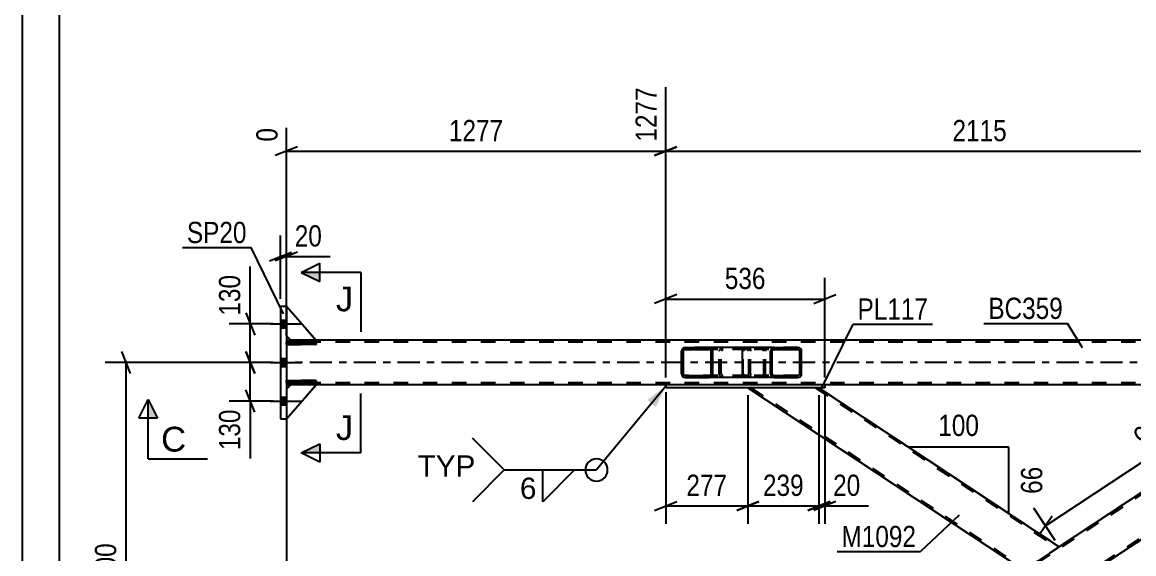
# Model space of a CAD drawing. Header units: millimetres. Extents: x -836 to 353, y -855 to -14.
# Drawn here: x -836.4 to -686.6, y -507.1 to -435.5 of the extents above; entities that cross this region are included whole.
import ezdxf

# ---------------------------------------------------------------- set-up
doc = ezdxf.new("R2010")
doc.units = ezdxf.units.MM
doc.linetypes.add('DXK_LINE_DOT2', pattern=[3.9198, 1.9599, -1.9599])
doc.linetypes.add('DXK_LINE_DOT3', pattern=[5.9187, 2.979, -0.9799, 0.9799, -0.9799])
doc.styles.add('Arial', font='ARIAL.TTF', dxfattribs={"height": 0.2})
doc.styles.add('Arial Narrow', font='ARIALN.TTF', dxfattribs={"height": 0.2})

# ---------------------------------------------------------------- blocks, each defined once
blk = doc.blocks.new('Unknown-570393895-1132')
at = {"color": 5, "linetype": 'Continuous'}
for p, q in [((-836.38, -14.33), (-836.38, -855.33)), ((-831.38, -19.33), (-831.38, -850.33))]:
    blk.add_line(p, q, dxfattribs=at)
blk = doc.blocks.new('Part-570393895-8404 - 8355')
at = {"linetype": 'Continuous'}
h = blk.add_hatch(dxfattribs=at)
h.set_pattern_fill('', scale=0.7, style=0, pattern_type=0)
h.set_pattern_definition([(45, (-747.5208, -483.008), (-1.57154, 1.57154), [])])
h.paths.add_polyline_path([(-747.56, -482.82), (-747.52, -483.01), (-747.41, -483.16), (-747.25, -483.27), (-747.05, -483.3), (-743.84, -483.3), (-743.64, -483.27), (-743.48, -483.16), (-743.37, -483.01), (-743.33, -482.82), (-743.33, -479.78), (-743.37, -479.6), (-743.48, -479.44), (-743.64, -479.34), (-743.84, -479.3), (-747.05, -479.3), (-747.25, -479.34), (-747.41, -479.44), (-747.52, -479.6), (-747.56, -479.78)])
h.paths.add_polyline_path([(-747.29, -479.69), (-747.23, -479.61), (-747.15, -479.56), (-747.05, -479.54), (-743.84, -479.54), (-743.74, -479.56), (-743.66, -479.61), (-743.6, -479.69), (-743.58, -479.78), (-743.58, -482.82), (-743.6, -482.92), (-743.66, -482.99), (-743.74, -483.05), (-743.84, -483.06), (-747.05, -483.06), (-747.15, -483.05), (-747.23, -482.99), (-747.29, -482.92), (-747.31, -482.82), (-747.31, -479.78)])
at = {"color": 2, "linetype": 'Continuous'}
for p, q in [((-747.52, -479.6), (-747.56, -479.78)), ((-747.56, -482.82), (-747.56, -479.78)), ((-747.31, -479.78), (-747.29, -479.69)), ((-747.31, -482.82), (-747.31, -479.78)), ((-747.29, -479.69), (-747.23, -479.61)), ((-747.05, -479.3), (-747.25, -479.34)), ((-747.23, -479.61), (-747.15, -479.56)), ((-747.15, -479.56), (-747.05, -479.54)), ((-747.05, -479.3), (-743.84, -479.3)), ((-747.05, -479.54), (-743.84, -479.54)), ((-739.1, -479.3), (-743.84, -479.3)), ((-743.64, -479.34), (-743.84, -479.3)), ((-743.84, -479.54), (-743.74, -479.56)), ((-743.74, -479.56), (-743.66, -479.61)), ((-743.66, -479.61), (-743.6, -479.69)), ((-743.6, -479.69), (-743.58, -479.78)), ((-743.58, -482.82), (-743.58, -479.78)), ((-743.33, -479.78), (-743.37, -479.6)), ((-743.33, -482.82), (-743.33, -479.78)), ((-747.56, -482.82), (-747.52, -483.01)), ((-747.29, -482.92), (-747.31, -482.82)), ((-747.23, -482.99), (-747.29, -482.92)), ((-747.25, -483.27), (-747.05, -483.3)), ((-747.15, -483.05), (-747.23, -482.99)), ((-747.05, -483.06), (-747.15, -483.05)), ((-747.05, -483.06), (-743.84, -483.06)), ((-747.05, -483.3), (-743.84, -483.3)), ((-743.74, -483.05), (-743.84, -483.06)), ((-743.84, -483.3), (-743.64, -483.27)), ((-739.1, -483.3), (-743.84, -483.3)), ((-743.66, -482.99), (-743.74, -483.05)), ((-743.6, -482.92), (-743.66, -482.99)), ((-743.58, -482.82), (-743.6, -482.92)), ((-743.37, -483.01), (-743.33, -482.82))]:
    blk.add_line(p, q, dxfattribs=at)
at = {"color": 7, "linetype": 'DXK_LINE_DOT2'}
for p, q in [((-743.84, -479.3), (-747.05, -479.3)), ((-738.74, -479.54), (-747.05, -479.54)), ((-742.47, -479.78), (-742.43, -479.6)), ((-742.47, -482.82), (-742.47, -479.78)), ((-742.19, -479.69), (-742.21, -479.78)), ((-742.21, -482.82), (-742.21, -479.78)), ((-742.14, -479.61), (-742.19, -479.69)), ((-742.15, -479.34), (-741.96, -479.3)), ((-742.14, -479.61), (-742.12, -479.6)), ((-742.12, -479.6), (-742.06, -479.56)), ((-742.06, -479.56), (-741.96, -479.54)), ((-738.74, -479.3), (-739.1, -479.3)), ((-738.74, -479.3), (-738.55, -479.34)), ((-738.65, -479.56), (-738.74, -479.54)), ((-738.56, -479.61), (-738.65, -479.56)), ((-738.51, -479.69), (-738.56, -479.61)), ((-738.49, -479.78), (-738.51, -479.69)), ((-738.49, -482.82), (-738.49, -479.78)), ((-738.27, -479.6), (-738.24, -479.78)), ((-738.24, -482.82), (-738.24, -479.78)), ((-738.74, -483.06), (-747.05, -483.06)), ((-743.84, -483.3), (-747.05, -483.3)), ((-742.43, -483.01), (-742.47, -482.82)), ((-742.21, -482.82), (-742.19, -482.92)), ((-742.19, -482.92), (-742.14, -482.99)), ((-741.96, -483.3), (-742.15, -483.27)), ((-742.14, -482.99), (-742.06, -483.05)), ((-742.06, -483.05), (-741.96, -483.06)), ((-738.74, -483.3), (-739.1, -483.3)), ((-738.74, -483.06), (-738.65, -483.05)), ((-738.55, -483.27), (-738.74, -483.3)), ((-738.65, -483.05), (-738.56, -482.99)), ((-738.56, -482.99), (-738.51, -482.92)), ((-738.51, -482.92), (-738.49, -482.82)), ((-738.24, -482.82), (-738.27, -483.01))]:
    blk.add_line(p, q, dxfattribs=at)
at = {"color": 2, "linetype": 'Continuous'}
for centre, start, end in [((-747.07, -479.8), 110.9282, 155.8647), ((-743.82, -479.8), 24.1353, 69.0718), ((-747.07, -482.81), 204.1353, 249.0718), ((-743.82, -482.81), 290.9282, 335.8647)]:
    blk.add_arc(centre, 0.495, start, end, dxfattribs=at)
at = {"color": 7, "linetype": 'DXK_LINE_DOT2'}
for centre, start, end in [((-741.98, -479.8), 110.9282, 155.8647), ((-738.73, -479.8), 24.1353, 69.0718), ((-741.98, -482.81), 204.1353, 249.0718), ((-738.73, -482.81), 290.9282, 335.8647)]:
    blk.add_arc(centre, 0.495, start, end, dxfattribs=at)
blk = doc.blocks.new('Part-570393895-8896 - 8355')
at = {"color": 2, "linetype": 'Continuous'}
for p, q in [((-738.62, -484.7), (-701.45, -509.3)), ((-729.05, -484.7), (-696.67, -506.14)), ((-696.67, -506.14), (-696.7, -506.16)), ((-696.67, -506.14), (-696.67, -506.14)), ((-696.94, -506.32), (-701.18, -509.13)), ((-696.8, -506.22), (-696.94, -506.32)), ((-696.7, -506.16), (-696.8, -506.22)), ((-701.18, -509.13), (-701.42, -509.28)), ((-701.42, -509.28), (-701.45, -509.3)), ((-701.45, -509.3), (-701.45, -509.3))]:
    blk.add_line(p, q, dxfattribs=at)
at = {"color": 7, "linetype": 'DXK_LINE_DOT2'}
for p, q in [((-729.05, -484.7), (-738.62, -484.7)), ((-738.62, -484.7), (-701.45, -509.3)), ((-738.18, -484.7), (-701.23, -509.16)), ((-738.18, -484.7), (-701.23, -509.16)), ((-729.49, -484.7), (-696.89, -506.28)), ((-729.49, -484.7), (-696.89, -506.28)), ((-729.05, -484.7), (-729.05, -484.7)), ((-729.05, -484.7), (-696.67, -506.14)), ((-696.7, -506.16), (-696.67, -506.14)), ((-696.95, -506.32), (-701.23, -509.16)), ((-696.8, -506.22), (-701.22, -509.15)), ((-701.17, -509.12), (-696.89, -506.28)), ((-696.9, -506.29), (-696.95, -506.32)), ((-696.89, -506.28), (-696.9, -506.29)), ((-696.89, -506.28), (-696.89, -506.28)), ((-696.8, -506.22), (-696.7, -506.16)), ((-701.42, -509.28), (-701.22, -509.15)), ((-701.23, -509.16), (-701.22, -509.15)), ((-701.22, -509.15), (-701.17, -509.12)), ((-701.45, -509.3), (-701.42, -509.28)), ((-701.23, -509.16), (-701.23, -509.16))]:
    blk.add_line(p, q, dxfattribs=at)
blk = doc.blocks.new('Part-570393895-8465 - 8355')
at = {"color": 7, "linetype": 'DXK_LINE_DOT2'}
for p, q in [((-664.29, -484.7), (-739.16, -534.26)), ((-738.73, -534.26), (-663.85, -484.7)), ((-738.73, -534.26), (-663.85, -484.7)), ((-656.84, -484.7), (-664.29, -484.7)), ((-656.84, -484.7), (-656.84, -485.75)), ((-656.84, -484.7), (-656.84, -485.74)), ((-656.84, -484.7), (-656.84, -485.64)), ((-730.03, -534.26), (-656.84, -485.82)), ((-730.03, -534.26), (-656.84, -485.82)), ((-729.6, -534.26), (-656.84, -486.11)), ((-656.84, -485.74), (-656.84, -485.64)), ((-656.84, -485.74), (-656.84, -485.8)), ((-656.84, -485.8), (-656.84, -485.74)), ((-656.84, -485.94), (-656.84, -485.75)), ((-656.84, -485.8), (-656.84, -485.82)), ((-656.84, -485.82), (-656.84, -485.8)), ((-656.84, -485.82), (-656.84, -485.82)), ((-656.84, -486.06), (-656.84, -485.94)), ((-656.84, -486.06), (-656.84, -486.04)), ((-656.84, -486.11), (-656.84, -486.06)), ((-656.84, -486.06), (-656.84, -486.11)), ((-656.84, -486.11), (-656.84, -486.11)), ((-696.67, -506.14), (-701.45, -509.3)), ((-691.89, -509.3), (-696.67, -512.47)), ((-739.16, -534.26), (-739.16, -534.26)), ((-739.16, -534.26), (-729.6, -534.26))]:
    blk.add_line(p, q, dxfattribs=at)
at = {"color": 2, "linetype": 'Continuous'}
for p, q in [((-664.28, -484.7), (-696.67, -506.14)), ((-656.84, -484.7), (-656.84, -485.75)), ((-656.84, -486.11), (-691.89, -509.3)), ((-656.84, -485.94), (-656.84, -485.75)), ((-656.84, -486.04), (-656.84, -485.94)), ((-701.45, -509.3), (-739.16, -534.26)), ((-696.67, -512.47), (-729.6, -534.26))]:
    blk.add_line(p, q, dxfattribs=at)
blk = doc.blocks.new('Bolt-570393895-8553 - 8355')
at = {"linetype": 'Continuous'}
for points in [[(-801.58, -475.58), (-801.58, -476.62), (-800.78, -476.62), (-800.78, -475.58)], [(-801.58, -475.58), (-801.58, -476.62), (-800.78, -476.62), (-800.78, -475.58)], [(-801.58, -475.58), (-801.58, -476.62), (-800.78, -476.62), (-800.78, -475.58)], [(-801.58, -480.78), (-801.58, -481.82), (-800.78, -481.82), (-800.78, -480.78)], [(-801.58, -480.78), (-801.58, -481.82), (-800.78, -481.82), (-800.78, -480.78)], [(-801.58, -485.98), (-801.58, -487.02), (-800.78, -487.02), (-800.78, -485.98)], [(-801.58, -485.98), (-801.58, -487.02), (-800.78, -487.02), (-800.78, -485.98)], [(-801.58, -485.98), (-801.58, -487.02), (-800.78, -487.02), (-800.78, -485.98)]]:
    blk.add_hatch(color=1, dxfattribs=at).paths.add_polyline_path(points)
at = {"color": 1, "linetype": 'Continuous'}
for p, q in [((-802.98, -476.1), (-798.78, -476.1)), ((-802.98, -476.1), (-798.78, -476.1)), ((-802.98, -476.1), (-798.78, -476.1)), ((-801.58, -475.58), (-800.78, -475.58)), ((-801.58, -475.58), (-800.78, -475.58)), ((-801.58, -475.58), (-800.78, -475.58)), ((-801.58, -476.62), (-800.78, -476.62)), ((-801.58, -476.62), (-800.78, -476.62)), ((-801.58, -476.62), (-800.78, -476.62)), ((-802.98, -481.3), (-798.78, -481.3)), ((-802.98, -481.3), (-798.78, -481.3)), ((-801.58, -480.78), (-800.78, -480.78)), ((-801.58, -480.78), (-800.78, -480.78)), ((-801.58, -481.82), (-800.78, -481.82)), ((-801.58, -481.82), (-800.78, -481.82)), ((-802.98, -486.5), (-798.78, -486.5)), ((-802.98, -486.5), (-798.78, -486.5)), ((-802.98, -486.5), (-798.78, -486.5)), ((-801.58, -485.98), (-800.78, -485.98)), ((-801.58, -485.98), (-800.78, -485.98)), ((-801.58, -485.98), (-800.78, -485.98)), ((-801.58, -487.02), (-800.78, -487.02)), ((-801.58, -487.02), (-800.78, -487.02)), ((-801.58, -487.02), (-800.78, -487.02))]:
    blk.add_line(p, q, dxfattribs=at)
blk = doc.blocks.new('Part-570393895-8573 - 8355')
at = {"color": 2, "linetype": 'Continuous'}
for p, q in [((-800.78, -473.7), (-796.78, -478.3)), ((-800.18, -478.3), (-800.78, -477.7)), ((-796.78, -478.3), (-800.18, -478.3))]:
    blk.add_line(p, q, dxfattribs=at)
at = {"color": 7, "linetype": 'DXK_LINE_DOT2'}
blk.add_line((-800.78, -477.7), (-800.78, -473.7), dxfattribs=at)
blk = doc.blocks.new('Part-570393895-8574 - 8355')
at = {"color": 7, "linetype": 'DXK_LINE_DOT2'}
for p, q in [((-800.78, -477.7), (-800.78, -473.7)), ((-800.78, -473.7), (-796.78, -478.3)), ((-800.18, -478.3), (-800.78, -477.7)), ((-796.78, -478.3), (-800.18, -478.3))]:
    blk.add_line(p, q, dxfattribs=at)
blk = doc.blocks.new('Part-570393895-8582 - 8355')
at = {"color": 2, "linetype": 'Continuous'}
for p, q in [((-800.18, -484.3), (-800.78, -484.9)), ((-800.78, -488.9), (-796.78, -484.3)), ((-796.78, -484.3), (-800.18, -484.3))]:
    blk.add_line(p, q, dxfattribs=at)
at = {"color": 7, "linetype": 'DXK_LINE_DOT2'}
blk.add_line((-800.78, -484.9), (-800.78, -488.9), dxfattribs=at)
blk = doc.blocks.new('Part-570393895-8583 - 8355')
at = {"color": 7, "linetype": 'DXK_LINE_DOT2'}
for p, q in [((-800.18, -484.3), (-800.78, -484.9)), ((-800.78, -488.9), (-796.78, -484.3)), ((-800.78, -484.9), (-800.78, -488.9)), ((-796.78, -484.3), (-800.18, -484.3))]:
    blk.add_line(p, q, dxfattribs=at)
blk = doc.blocks.new('Part-570393895-8632 - 8355')
at = {"color": 2, "linetype": 'Continuous'}
for p, q in [((-800.78, -484.06), (-800.78, -483.74)), ((-800.78, -483.74), (-796.78, -483.74)), ((-796.78, -484.06), (-800.78, -484.06)), ((-796.78, -483.74), (-796.78, -484.06))]:
    blk.add_line(p, q, dxfattribs=at)
at = {"color": 7, "linetype": 'DXK_LINE_DOT2'}
blk.add_line((-800.18, -484.06), (-800.18, -483.74), dxfattribs=at)
blk = doc.blocks.new('Part-570393895-8633 - 8355')
at = {"color": 7, "linetype": 'DXK_LINE_DOT2'}
for p, q in [((-796.78, -483.74), (-800.78, -483.74)), ((-800.78, -483.74), (-800.78, -484.06)), ((-800.78, -484.06), (-796.78, -484.06)), ((-800.18, -484.06), (-800.18, -483.74)), ((-796.78, -484.06), (-796.78, -483.74))]:
    blk.add_line(p, q, dxfattribs=at)
blk = doc.blocks.new('Part-570393895-8678 - 8355')
at = {"color": 7, "linetype": 'DXK_LINE_DOT2'}
for p, q in [((-796.78, -478.54), (-800.78, -478.54)), ((-800.78, -478.54), (-800.78, -478.86)), ((-800.78, -478.86), (-796.78, -478.86)), ((-800.18, -478.86), (-800.18, -478.54)), ((-796.78, -478.86), (-796.78, -478.54))]:
    blk.add_line(p, q, dxfattribs=at)
blk = doc.blocks.new('Part-570393895-8740 - 8355')
at = {"color": 2, "linetype": 'Continuous'}
for p, q in [((-728.25, -484.3), (-749.69, -484.3)), ((-749.69, -484.3), (-749.69, -484.7)), ((-728.25, -484.7), (-749.69, -484.7)), ((-728.25, -484.3), (-728.25, -484.7))]:
    blk.add_line(p, q, dxfattribs=at)
blk = doc.blocks.new('Part-570393895-8759 - 8355')
at = {"color": 2, "linetype": 'Continuous'}
for p, q in [((-800.78, -478.86), (-800.78, -478.54)), ((-800.78, -478.54), (-796.78, -478.54)), ((-796.78, -478.86), (-800.78, -478.86)), ((-796.78, -478.54), (-796.78, -478.86))]:
    blk.add_line(p, q, dxfattribs=at)
at = {"color": 7, "linetype": 'DXK_LINE_DOT2'}
blk.add_line((-800.18, -478.86), (-800.18, -478.54), dxfattribs=at)
blk = doc.blocks.new('Part-570393895-8812 - 8355')
at = {"color": 2, "linetype": 'Continuous'}
for p, q in [((-801.58, -473.7), (-801.58, -488.9)), ((-801.58, -473.7), (-800.78, -473.7)), ((-800.78, -473.7), (-800.78, -488.9)), ((-801.58, -488.9), (-800.78, -488.9))]:
    blk.add_line(p, q, dxfattribs=at)
blk = doc.blocks.new('Part-570393895-8816 - 8355')
at = {"linetype": 'Continuous'}
h = blk.add_hatch(dxfattribs=at)
h.set_pattern_fill('', scale=0.7, style=0, pattern_type=0)
h.set_pattern_definition([(45, (-735.54, -483.008), (-1.57154, 1.57154), [])])
h.paths.add_polyline_path([(-735.58, -482.82), (-735.54, -483.01), (-735.43, -483.16), (-735.27, -483.27), (-735.07, -483.3), (-731.87, -483.3), (-731.68, -483.27), (-731.52, -483.16), (-731.41, -483.01), (-731.37, -482.82), (-731.37, -479.78), (-731.41, -479.6), (-731.52, -479.44), (-731.68, -479.34), (-731.87, -479.3), (-735.07, -479.3), (-735.27, -479.34), (-735.43, -479.44), (-735.54, -479.6), (-735.58, -479.78)])
h.paths.add_polyline_path([(-735.31, -479.69), (-735.25, -479.61), (-735.17, -479.56), (-735.07, -479.54), (-731.87, -479.54), (-731.78, -479.56), (-731.69, -479.61), (-731.64, -479.69), (-731.62, -479.78), (-731.62, -482.82), (-731.64, -482.92), (-731.69, -482.99), (-731.78, -483.05), (-731.87, -483.06), (-735.07, -483.06), (-735.17, -483.05), (-735.25, -482.99), (-735.31, -482.92), (-735.33, -482.82), (-735.33, -479.78)])
at = {"color": 2, "linetype": 'Continuous'}
for p, q in [((-739.36, -479.78), (-739.34, -479.6)), ((-739.36, -482.82), (-739.36, -479.78)), ((-739.34, -479.6), (-739.29, -479.44)), ((-739.29, -479.44), (-739.2, -479.34)), ((-739.2, -479.34), (-739.1, -479.3)), ((-735.07, -479.3), (-739.1, -479.3)), ((-735.54, -479.6), (-735.58, -479.78)), ((-735.58, -482.82), (-735.58, -479.78)), ((-735.33, -479.78), (-735.31, -479.69)), ((-735.33, -482.82), (-735.33, -479.78)), ((-735.31, -479.69), (-735.25, -479.61)), ((-735.07, -479.3), (-735.27, -479.34)), ((-735.25, -479.61), (-735.17, -479.56)), ((-735.17, -479.56), (-735.07, -479.54)), ((-735.07, -479.3), (-731.87, -479.3)), ((-735.07, -479.54), (-731.87, -479.54)), ((-731.68, -479.34), (-731.87, -479.3)), ((-731.87, -479.54), (-731.78, -479.56)), ((-731.78, -479.56), (-731.69, -479.61)), ((-731.69, -479.61), (-731.64, -479.69)), ((-731.64, -479.69), (-731.62, -479.78)), ((-731.62, -482.82), (-731.62, -479.78)), ((-731.37, -479.78), (-731.41, -479.6)), ((-731.37, -482.82), (-731.37, -479.78)), ((-739.34, -483.01), (-739.36, -482.82)), ((-739.29, -483.16), (-739.34, -483.01)), ((-739.2, -483.27), (-739.29, -483.16)), ((-739.1, -483.3), (-739.2, -483.27)), ((-735.07, -483.3), (-739.1, -483.3)), ((-735.58, -482.82), (-735.54, -483.01)), ((-735.31, -482.92), (-735.33, -482.82)), ((-735.25, -482.99), (-735.31, -482.92)), ((-735.27, -483.27), (-735.07, -483.3)), ((-735.17, -483.05), (-735.25, -482.99)), ((-735.07, -483.06), (-735.17, -483.05)), ((-735.07, -483.06), (-731.87, -483.06)), ((-735.07, -483.3), (-731.87, -483.3)), ((-731.78, -483.05), (-731.87, -483.06)), ((-731.87, -483.3), (-731.68, -483.27)), ((-731.69, -482.99), (-731.78, -483.05)), ((-731.64, -482.92), (-731.69, -482.99)), ((-731.62, -482.82), (-731.64, -482.92)), ((-731.41, -483.01), (-731.37, -482.82))]:
    blk.add_line(p, q, dxfattribs=at)
at = {"color": 7, "linetype": 'DXK_LINE_DOT2'}
for p, q in [((-739.22, -479.69), (-739.23, -479.78)), ((-739.23, -482.82), (-739.23, -479.78)), ((-739.2, -479.61), (-739.22, -479.69)), ((-739.15, -479.56), (-739.2, -479.61)), ((-739.1, -479.54), (-739.15, -479.56)), ((-731.87, -479.54), (-739.1, -479.54)), ((-738.24, -479.54), (-738.24, -479.3)), ((-736.73, -479.3), (-736.54, -479.34)), ((-736.64, -479.56), (-736.73, -479.54)), ((-736.55, -479.61), (-736.64, -479.56)), ((-736.5, -479.69), (-736.55, -479.61)), ((-736.48, -479.78), (-736.5, -479.69)), ((-736.48, -482.82), (-736.48, -479.78)), ((-736.27, -479.6), (-736.23, -479.78)), ((-736.23, -482.82), (-736.23, -479.78)), ((-731.87, -479.3), (-735.07, -479.3)), ((-739.23, -482.82), (-739.22, -482.92)), ((-739.22, -482.92), (-739.2, -482.99)), ((-739.2, -482.99), (-739.15, -483.05)), ((-739.15, -483.05), (-739.1, -483.06)), ((-731.87, -483.06), (-739.1, -483.06)), ((-738.24, -483.3), (-738.24, -483.06)), ((-736.73, -483.06), (-736.64, -483.05)), ((-736.54, -483.27), (-736.73, -483.3)), ((-736.64, -483.05), (-736.55, -482.99)), ((-736.55, -482.99), (-736.5, -482.92)), ((-736.5, -482.92), (-736.48, -482.82)), ((-736.23, -482.82), (-736.27, -483.01)), ((-731.87, -483.3), (-735.07, -483.3))]:
    blk.add_line(p, q, dxfattribs=at)
for centre, start, end in [((-736.72, -479.8), 23.9928, 68.9397), ((-736.72, -482.81), 291.0603, 336.0072)]:
    blk.add_arc(centre, 0.493, start, end, dxfattribs=at)
at = {"color": 2, "linetype": 'Continuous'}
for centre, start, end in [((-735.09, -479.8), 111.0603, 156.0072), ((-731.86, -479.8), 23.9928, 68.9397), ((-735.09, -482.81), 203.9928, 248.9397), ((-731.86, -482.81), 291.0603, 336.0072)]:
    blk.add_arc(centre, 0.493, start, end, dxfattribs=at)
blk = doc.blocks.new('Part-570393895-8909 - 8355')
at = {"color": 2, "linetype": 'Continuous'}
for p, q in [((-800.78, -478.3), (-800.18, -478.3)), ((-657.65, -478.3), (-796.78, -478.3)), ((-800.78, -484.3), (-800.18, -484.3)), ((-749.69, -484.3), (-796.78, -484.3)), ((-665.09, -484.3), (-728.25, -484.3))]:
    blk.add_line(p, q, dxfattribs=at)
at = {"color": 7, "linetype": 'DXK_LINE_DOT2'}
for p, q in [((-800.78, -478.3), (-800.78, -484.3)), ((-125.85, -478.54), (-800.78, -478.54)), ((-800.18, -478.3), (-796.78, -478.3)), ((-125.85, -484.06), (-800.78, -484.06)), ((-796.78, -484.3), (-800.18, -484.3)), ((-728.25, -484.3), (-749.69, -484.3))]:
    blk.add_line(p, q, dxfattribs=at)
at = {"color": 7, "linetype": 'DXK_LINE_DOT3'}
blk.add_line((-125.85, -481.3), (-800.78, -481.3), dxfattribs=at)
blk = doc.blocks.new('StraightDimension-570393895-9521 - 8355')
at = {"color": 7, "linetype": 'Continuous'}
for p, q in [((-749.69, -483.3), (-749.69, -469.9)), ((-728.25, -483.3), (-728.25, -469.9)), ((-748.19, -472.15), (-751.19, -473.35)), ((-749.69, -472.75), (-728.25, -472.75)), ((-729.75, -473.35), (-726.75, -472.15))]:
    blk.add_line(p, q, dxfattribs=at)
at = {"color": 0}
blk.add_wipeout([(-735.63, -472), (-735.63, -467.8), (-742.32, -467.8), (-742.32, -472)], dxfattribs=at)
at = {"color": 3, "style": 'Arial Narrow'}
blk.add_text('536', height=2.863, dxfattribs=at).set_placement((-741.72, -471.4))
blk = doc.blocks.new('StraightDimension-570393895-24949 - 8355')
at = {"color": 7, "linetype": 'Continuous'}
for p, q in [((-729.05, -485.7), (-729.05, -503.02)), ((-728.25, -485.3), (-728.25, -503.02)), ((-730.55, -501.22), (-727.55, -500.02)), ((-726.75, -500.02), (-729.75, -501.22)), ((-729.05, -500.62), (-728.25, -500.62)), ((-728.25, -500.62), (-722.35, -500.62)), ((-728.25, -500.62), (-722.35, -500.62))]:
    blk.add_line(p, q, dxfattribs=at)
at = {"color": 0}
blk.add_wipeout([(-722.87, -499.87), (-722.87, -495.67), (-727.73, -495.67), (-727.73, -499.87)], dxfattribs=at)
at = {"color": 3, "style": 'Arial Narrow'}
blk.add_text('20', height=2.863, dxfattribs=at).set_placement((-727.13, -499.27))
blk = doc.blocks.new('StraightDimension-570393895-10131 - 8355')
at = {"color": 7, "linetype": 'Continuous'}
for p, q in [((-801.58, -472.7), (-801.58, -464.17)), ((-800.78, -472.7), (-800.78, -464.17)), ((-803.08, -467.62), (-800.08, -466.42)), ((-799.28, -466.42), (-802.28, -467.62)), ((-801.58, -467.02), (-800.78, -467.02)), ((-800.78, -467.02), (-794.88, -467.02)), ((-800.78, -467.02), (-794.88, -467.02))]:
    blk.add_line(p, q, dxfattribs=at)
at = {"color": 0}
blk.add_wipeout([(-795.4, -466.27), (-795.4, -462.07), (-800.26, -462.07), (-800.26, -466.27)], dxfattribs=at)
at = {"color": 3, "style": 'Arial Narrow'}
blk.add_text('20', height=2.863, dxfattribs=at).set_placement((-799.66, -465.67))
blk = doc.blocks.new('StraightDimension-570393895-9824 - 8355')
at = {"color": 7, "linetype": 'Continuous'}
for p, q in [((-749.69, -483.3), (-749.69, -444.22)), ((-665.09, -483.3), (-665.09, -444.22)), ((-748.19, -452.23), (-751.19, -453.43)), ((-666.59, -453.43), (-663.59, -452.23)), ((-749.69, -452.83), (-665.09, -452.83))]:
    blk.add_line(p, q, dxfattribs=at)
at = {"color": 0}
blk.add_wipeout([(-703.13, -452.08), (-703.13, -447.88), (-711.65, -447.88), (-711.65, -452.08)], dxfattribs=at)
at = {"color": 3, "style": 'Arial Narrow'}
blk.add_text('2115', height=2.863, dxfattribs=at).set_placement((-711.05, -451.48))
at = {"color": 0, "linetype": 'Continuous'}
blk.add_wipeout([(-665.69, -443.62), (-669.89, -443.62), (-669.89, -452.13), (-665.69, -452.13)], dxfattribs=at)
at = {"color": 3, "linetype": 'Continuous', "style": 'Arial Narrow'}
blk.add_text('3392', height=2.863, rotation=90.0002, dxfattribs=at).set_placement((-666.29, -451.53))
blk = doc.blocks.new('StraightDimension-570393895-9390 - 8355')
at = {"color": 7, "linetype": 'Continuous'}
for p, q in [((-664.84, -483.87), (-667.73, -479.5)), ((-667.07, -483.21), (-665.23, -480.55)), ((-698.54, -503.31), (-666.15, -481.88)), ((-697.22, -505.3), (-700.11, -500.94)), ((-697.62, -501.99), (-699.46, -504.64))]:
    blk.add_line(p, q, dxfattribs=at)
at = {"color": 0}
blk.add_wipeout([(-679.97, -490.13), (-682.29, -486.62), (-687.87, -490.31), (-685.55, -493.82)], dxfattribs=at)
at = {"color": 3, "style": 'Arial Narrow'}
blk.add_text('971', height=2.863, rotation=33.5008, dxfattribs=at).set_placement((-685.38, -492.98))
blk = doc.blocks.new('StraightDimension-570393895-9624 - 8355')
at = {"color": 7, "linetype": 'Continuous'}
for p, q in [((-821.77, -482.8), (-822.97, -479.8)), ((-802.58, -481.3), (-825.22, -481.3)), ((-822.37, -537.3), (-822.37, -481.3)), ((-822.97, -535.8), (-821.77, -538.8)), ((-805.01, -537.3), (-825.22, -537.3))]:
    blk.add_line(p, q, dxfattribs=at)
at = {"color": 0}
blk.add_wipeout([(-823.12, -505.05), (-827.32, -505.05), (-827.32, -513.56), (-823.12, -513.56)], dxfattribs=at)
at = {"color": 3, "style": 'Arial Narrow'}
blk.add_text('1400', height=2.863, rotation=90.0002, dxfattribs=at).set_placement((-823.72, -512.96))
blk = doc.blocks.new('StraightDimension-570393895-9711 - 8355')
at = {"color": 7, "linetype": 'Continuous'}
for p, q in [((-806.26, -479.8), (-805.06, -482.8)), ((-802.58, -481.3), (-808.51, -481.3)), ((-805.66, -486.5), (-805.66, -481.3)), ((-805.06, -488), (-806.26, -485)), ((-802.58, -486.5), (-808.51, -486.5)), ((-805.66, -486.5), (-805.66, -494.24)), ((-805.66, -486.5), (-805.66, -494.24))]:
    blk.add_line(p, q, dxfattribs=at)
at = {"color": 0}
blk.add_wipeout([(-806.41, -487.03), (-810.61, -487.03), (-810.61, -493.71), (-806.41, -493.71)], dxfattribs=at)
at = {"color": 3, "style": 'Arial Narrow'}
blk.add_text('130', height=2.863, rotation=90.0002, dxfattribs=at).set_placement((-807.01, -493.11))
blk = doc.blocks.new('StraightDimension-570393895-9719 - 8355')
at = {"color": 7, "linetype": 'Continuous'}
for p, q in [((-805.66, -476.1), (-805.66, -468.37)), ((-805.66, -476.1), (-805.66, -468.37)), ((-806.26, -474.6), (-805.06, -477.6)), ((-802.58, -476.1), (-808.51, -476.1)), ((-805.66, -481.3), (-805.66, -476.1)), ((-805.06, -482.8), (-806.26, -479.8)), ((-802.58, -481.3), (-808.51, -481.3))]:
    blk.add_line(p, q, dxfattribs=at)
at = {"color": 0}
blk.add_wipeout([(-806.41, -468.89), (-810.61, -468.89), (-810.61, -475.58), (-806.41, -475.58)], dxfattribs=at)
at = {"color": 3, "style": 'Arial Narrow'}
blk.add_text('130', height=2.863, rotation=90.0002, dxfattribs=at).set_placement((-807.01, -474.98))
blk = doc.blocks.new('StraightDimension-570393895-9807 - 8355')
at = {"color": 7, "linetype": 'Continuous'}
for p, q in [((-800.78, -485.3), (-800.78, -517.68)), ((-803.37, -533.66), (-803.37, -512.43)), ((-804.87, -515.88), (-801.87, -514.68)), ((-799.28, -514.68), (-802.28, -515.88)), ((-803.37, -515.28), (-800.78, -515.28)), ((-800.78, -515.28), (-794.88, -515.28)), ((-800.78, -515.28), (-794.88, -515.28))]:
    blk.add_line(p, q, dxfattribs=at)
at = {"color": 0}
blk.add_wipeout([(-795.4, -514.53), (-795.4, -510.33), (-800.26, -510.33), (-800.26, -514.53)], dxfattribs=at)
at = {"color": 3, "style": 'Arial Narrow'}
blk.add_text('65', height=2.863, dxfattribs=at).set_placement((-799.66, -513.93))
blk = doc.blocks.new('StraightDimension-570393895-9814 - 8355')
at = {"color": 7, "linetype": 'Continuous'}
for p, q in [((-749.69, -483.3), (-749.69, -444.22)), ((-800.78, -477.3), (-800.78, -449.7)), ((-799.28, -452.23), (-802.28, -453.43)), ((-751.19, -453.43), (-748.19, -452.23)), ((-800.78, -452.83), (-749.69, -452.83))]:
    blk.add_line(p, q, dxfattribs=at)
at = {"color": 0}
blk.add_wipeout([(-770.98, -452.08), (-770.98, -447.88), (-779.49, -447.88), (-779.49, -452.08)], dxfattribs=at)
at = {"color": 3, "style": 'Arial Narrow'}
blk.add_text('1277', height=2.863, dxfattribs=at).set_placement((-778.89, -451.48))
at = {"color": 0, "linetype": 'Continuous'}
for points in [[(-750.29, -443.62), (-754.49, -443.62), (-754.49, -452.13), (-750.29, -452.13)], [(-801.38, -449.1), (-805.58, -449.1), (-805.58, -452.13), (-801.38, -452.13)]]:
    blk.add_wipeout(points, dxfattribs=at)
at = {"color": 3, "linetype": 'Continuous', "style": 'Arial Narrow'}
for s, height, p in [('1277', 2.863, (-750.89, -451.53)), ('0', 2.86, (-801.98, -451.53))]:
    blk.add_text(s, height=height, rotation=90.0002, dxfattribs=at).set_placement(p)
blk = doc.blocks.new('AngleDimension-570393895-25101 - 8355')
at = {"color": 7, "linetype": 'Continuous'}
for p, q in [((-717.64, -492.26), (-716.97, -492.7)), ((-703.46, -492.7), (-716.97, -492.7)), ((-703.46, -501.64), (-716.97, -492.7)), ((-703.46, -501.64), (-703.46, -492.7))]:
    blk.add_line(p, q, dxfattribs=at)
at = {"color": 0}
for points in [[(-706.87, -491.8), (-706.87, -487.6), (-713.56, -487.6), (-713.56, -491.8)], [(-698.36, -494.74), (-702.56, -494.74), (-702.56, -499.6), (-698.36, -499.6)]]:
    blk.add_wipeout(points, dxfattribs=at)
at = {"color": 3, "style": 'Arial Narrow'}
blk.add_text('100', height=2.863, dxfattribs=at).set_placement((-712.96, -491.2))
blk.add_text('66', height=2.863, rotation=90.0002, dxfattribs=at).set_placement((-698.96, -499))
blk = doc.blocks.new('StraightDimension-570393895-24950 - 8355')
at = {"color": 7, "linetype": 'Continuous'}
for p, q in [((-738.62, -485.7), (-738.62, -503.02)), ((-729.05, -485.7), (-729.05, -503.02)), ((-740.12, -501.22), (-737.12, -500.02)), ((-727.55, -500.02), (-730.55, -501.22)), ((-738.62, -500.62), (-729.05, -500.62))]:
    blk.add_line(p, q, dxfattribs=at)
at = {"color": 0}
blk.add_wipeout([(-730.49, -499.87), (-730.49, -495.67), (-737.18, -495.67), (-737.18, -499.87)], dxfattribs=at)
at = {"color": 3, "style": 'Arial Narrow'}
blk.add_text('239', height=2.863, dxfattribs=at).set_placement((-736.58, -499.27))
blk = doc.blocks.new('StraightDimension-570393895-24951 - 8355')
at = {"color": 7, "linetype": 'Continuous'}
for p, q in [((-749.69, -485.3), (-749.69, -503.02)), ((-738.62, -485.7), (-738.62, -503.02)), ((-751.19, -501.22), (-748.19, -500.02)), ((-737.12, -500.02), (-740.12, -501.22)), ((-749.69, -500.62), (-738.62, -500.62))]:
    blk.add_line(p, q, dxfattribs=at)
at = {"color": 0}
blk.add_wipeout([(-740.81, -499.87), (-740.81, -495.67), (-747.5, -495.67), (-747.5, -499.87)], dxfattribs=at)
at = {"color": 3, "style": 'Arial Narrow'}
blk.add_text('277', height=2.863, dxfattribs=at).set_placement((-746.9, -499.27))
blk = doc.blocks.new('Mark-570393895-8892 - 8355')
at = {"color": 0}
blk.add_wipeout([(-715.94, -506.17), (-715.94, -503.17), (-726, -503.17), (-726, -506.17)], dxfattribs=at)
blk.add_wipeout([(-715.94, -506.17), (-715.94, -503.17), (-726, -503.17), (-726, -506.17)], dxfattribs=at)
at = {"color": 30, "linetype": 'Continuous'}
for p in [(-710.16, -501.87), (-726.6, -506.77)]:
    blk.add_line(p, (-715.34, -506.77), dxfattribs=at)
at = {"color": 3, "style": 'Arial Narrow'}
blk.add_text('M1092', height=2.863, dxfattribs=at).set_placement((-726, -506.17))
blk = doc.blocks.new('Mark-570393895-8736 - 8355')
at = {"color": 0}
blk.add_wipeout([(-714.33, -475.53), (-714.33, -472.53), (-723.84, -472.53), (-723.84, -475.53)], dxfattribs=at)
blk.add_wipeout([(-714.33, -475.53), (-714.33, -472.53), (-723.84, -472.53), (-723.84, -475.53)], dxfattribs=at)
at = {"color": 30, "linetype": 'Continuous'}
for p, q in [((-728.59, -484.61), (-724.44, -476.13)), ((-724.44, -476.13), (-713.73, -476.13))]:
    blk.add_line(p, q, dxfattribs=at)
at = {"color": 3, "style": 'Arial Narrow'}
blk.add_text('PL117', height=2.863, dxfattribs=at).set_placement((-723.84, -475.53))
blk = doc.blocks.new('Mark-570393895-8808 - 8355')
at = {"color": 0}
blk.add_wipeout([(-806.15, -465.21), (-806.15, -462.21), (-814.19, -462.21), (-814.19, -465.21)], dxfattribs=at)
blk.add_wipeout([(-806.15, -465.21), (-806.15, -462.21), (-814.19, -462.21), (-814.19, -465.21)], dxfattribs=at)
at = {"color": 30, "linetype": 'Continuous'}
for p in [(-814.79, -465.81), (-801.16, -474.75)]:
    blk.add_line(p, (-805.55, -465.81), dxfattribs=at)
at = {"color": 3, "style": 'Arial Narrow'}
blk.add_text('SP20', height=2.863, dxfattribs=at).set_placement((-814.19, -465.21))
blk = doc.blocks.new('Mark-570393895-8905 - 8355')
at = {"color": 0}
blk.add_wipeout([(-696.17, -475.43), (-696.17, -472.43), (-706.22, -472.43), (-706.22, -475.43)], dxfattribs=at)
blk.add_wipeout([(-696.17, -475.43), (-696.17, -472.43), (-706.22, -472.43), (-706.22, -475.43)], dxfattribs=at)
at = {"color": 30, "linetype": 'Continuous'}
for p in [(-706.82, -476.03), (-693.52, -479.31)]:
    blk.add_line(p, (-695.57, -476.03), dxfattribs=at)
at = {"color": 3, "style": 'Arial Narrow'}
blk.add_text('BC359', height=2.863, dxfattribs=at).set_placement((-706.22, -475.43))
blk = doc.blocks.new('SectionMark-570393895-10441 - 8355')
at = {"linetype": 'Continuous'}
for points in [[(-796.28, -469.15), (-796.28, -470.4), (-798.78, -469.15)], [(-796.28, -492.24), (-796.28, -493.49), (-798.78, -493.49)]]:
    blk.add_hatch(color=6, dxfattribs=at).paths.add_polyline_path(points)
at = {"color": 6, "linetype": 'Continuous'}
for p, q in [((-798.78, -469.15), (-796.28, -467.9)), ((-796.28, -470.4), (-796.28, -467.9)), ((-790.78, -469.15), (-798.78, -469.15)), ((-798.78, -469.15), (-796.28, -470.4)), ((-790.78, -469.15), (-790.78, -477.15)), ((-790.78, -493.49), (-790.78, -485.49)), ((-798.78, -493.49), (-796.28, -492.24)), ((-796.28, -492.24), (-796.28, -494.74)), ((-790.78, -493.49), (-798.78, -493.49)), ((-796.28, -494.74), (-798.78, -493.49))]:
    blk.add_line(p, q, dxfattribs=at)
at = {"color": 0, "linetype": 'Continuous'}
for points in [[(-791.78, -474.4), (-791.78, -470.9), (-794.12, -470.9), (-794.12, -474.4)], [(-791.78, -491.74), (-791.78, -488.24), (-794.12, -488.24), (-794.12, -491.74)]]:
    blk.add_wipeout(points, dxfattribs=at)
at = {"color": 3, "linetype": 'Continuous', "style": 'Arial'}
for p in [(-794.12, -474.4), (-794.12, -491.74)]:
    blk.add_text('J', height=3.34, dxfattribs=at).set_placement(p)
blk = doc.blocks.new('SectionMark-570393895-10445 - 8355')
at = {"linetype": 'Continuous'}
blk.add_hatch(color=6, dxfattribs=at).paths.add_polyline_path([(-818.17, -488.8), (-819.42, -488.8), (-819.42, -486.3)])
at = {"color": 6, "linetype": 'Continuous'}
for p, q in [((-820.67, -488.8), (-819.42, -486.3)), ((-819.42, -494.3), (-819.42, -486.3)), ((-819.42, -486.3), (-818.17, -488.8)), ((-818.17, -488.8), (-820.67, -488.8)), ((-819.42, -494.3), (-811.42, -494.3))]:
    blk.add_line(p, q, dxfattribs=at)
at = {"color": 0, "linetype": 'Continuous'}
blk.add_wipeout([(-814.3, -493.3), (-814.3, -489.8), (-817.67, -489.8), (-817.67, -493.3)], dxfattribs=at)
at = {"color": 3, "linetype": 'Continuous', "style": 'Arial'}
blk.add_text('C', height=3.34, dxfattribs=at).set_placement((-817.67, -493.3))
blk = doc.blocks.new('WeldMark-570393895-10447 - 8355')
at = {"linetype": 'Continuous'}
blk.add_hatch(color=30, dxfattribs=at).paths.add_polyline_path([(-752.18, -486.34), (-749.69, -484.5), (-751.03, -487.29)])
at = {"color": 30, "linetype": 'Continuous'}
blk.add_line((-749.69, -484.5), (-759.01, -495.78), dxfattribs=at)
at = {"color": 3, "linetype": 'Continuous'}
for q in [(-775.72, -491.49), (-775.72, -500.07)]:
    blk.add_line((-771.43, -495.78), q, dxfattribs=at)
for start, end in [(90, 270), (270, 90)]:
    blk.add_arc((-759.01, -495.78), 1.5, start, end, dxfattribs=at)
at = {"color": 0}
blk.add_wipeout([(-766.91, -499.88), (-766.91, -496.48), (-769.53, -496.48), (-769.53, -499.88)], dxfattribs=at)
at = {"color": 30, "linetype": 'Continuous'}
blk.add_line((-771.43, -495.78), (-759.01, -495.78), dxfattribs=at)
at = {"color": 3, "linetype": 'Continuous'}
for p, q in [((-766.25, -495.78), (-761.97, -495.78)), ((-761.97, -495.78), (-766.25, -500.07)), ((-766.25, -500.07), (-766.25, -495.78))]:
    blk.add_line(p, q, dxfattribs=at)
at = {"color": 3, "style": 'Arial'}
blk.add_text('6', height=2.87, dxfattribs=at).set_placement((-769.33, -499.68))
at = {"color": 0, "linetype": 'Continuous'}
blk.add_wipeout([(-775.33, -496.68), (-775.33, -493.68), (-783.11, -493.68), (-783.11, -496.68)], dxfattribs=at)
blk.add_wipeout([(-775.33, -496.68), (-775.33, -493.68), (-783.11, -493.68), (-783.11, -496.68)], dxfattribs=at)
at = {"color": 3, "linetype": 'Continuous', "style": 'Arial'}
blk.add_text('TYP', height=2.865, dxfattribs=at).set_placement((-783.11, -496.68))

msp = doc.modelspace()

# ---------------------------------------------------------------- block references
for name in ['Unknown-570393895-1132', 'Part-570393895-8812 - 8355', 'Part-570393895-8573 - 8355', 'Part-570393895-8574 - 8355', 'Bolt-570393895-8553 - 8355', 'Part-570393895-8909 - 8355', 'Part-570393895-8678 - 8355', 'Part-570393895-8759 - 8355', 'Part-570393895-8404 - 8355', 'Part-570393895-8816 - 8355', 'Part-570393895-8632 - 8355', 'Part-570393895-8633 - 8355', 'Part-570393895-8582 - 8355', 'Part-570393895-8583 - 8355', 'Part-570393895-8740 - 8355', 'Part-570393895-8465 - 8355', 'Part-570393895-8896 - 8355']:
    msp.add_blockref(name, (0, 0))

# ---------------------------------------------------------------- next in the draw order: block references
for name in ['StraightDimension-570393895-10131 - 8355', 'StraightDimension-570393895-9521 - 8355', 'StraightDimension-570393895-9624 - 8355', 'StraightDimension-570393895-24949 - 8355']:
    msp.add_blockref(name, (0, 0))

# ---------------------------------------------------------------- next in the draw order: block references
for name in ['StraightDimension-570393895-9824 - 8355', 'StraightDimension-570393895-9711 - 8355', 'StraightDimension-570393895-24950 - 8355']:
    msp.add_blockref(name, (0, 0))

# ---------------------------------------------------------------- next in the draw order: block references
for name in ['StraightDimension-570393895-9719 - 8355', 'Mark-570393895-8736 - 8355', 'StraightDimension-570393895-9390 - 8355', 'StraightDimension-570393895-9807 - 8355', 'StraightDimension-570393895-24951 - 8355']:
    msp.add_blockref(name, (0, 0))

# ---------------------------------------------------------------- next in the draw order: block references
for name in ['StraightDimension-570393895-9814 - 8355', 'Mark-570393895-8905 - 8355', 'AngleDimension-570393895-25101 - 8355']:
    msp.add_blockref(name, (0, 0))

# ---------------------------------------------------------------- next in the draw order: block references
for name in ['Mark-570393895-8808 - 8355', 'SectionMark-570393895-10441 - 8355', 'Mark-570393895-8892 - 8355']:
    msp.add_blockref(name, (0, 0))

# ---------------------------------------------------------------- next in the draw order: block references
msp.add_blockref('SectionMark-570393895-10445 - 8355', (0, 0))

# ---------------------------------------------------------------- next in the draw order: block references
msp.add_blockref('WeldMark-570393895-10447 - 8355', (0, 0))

doc.saveas('drawing.dxf')
